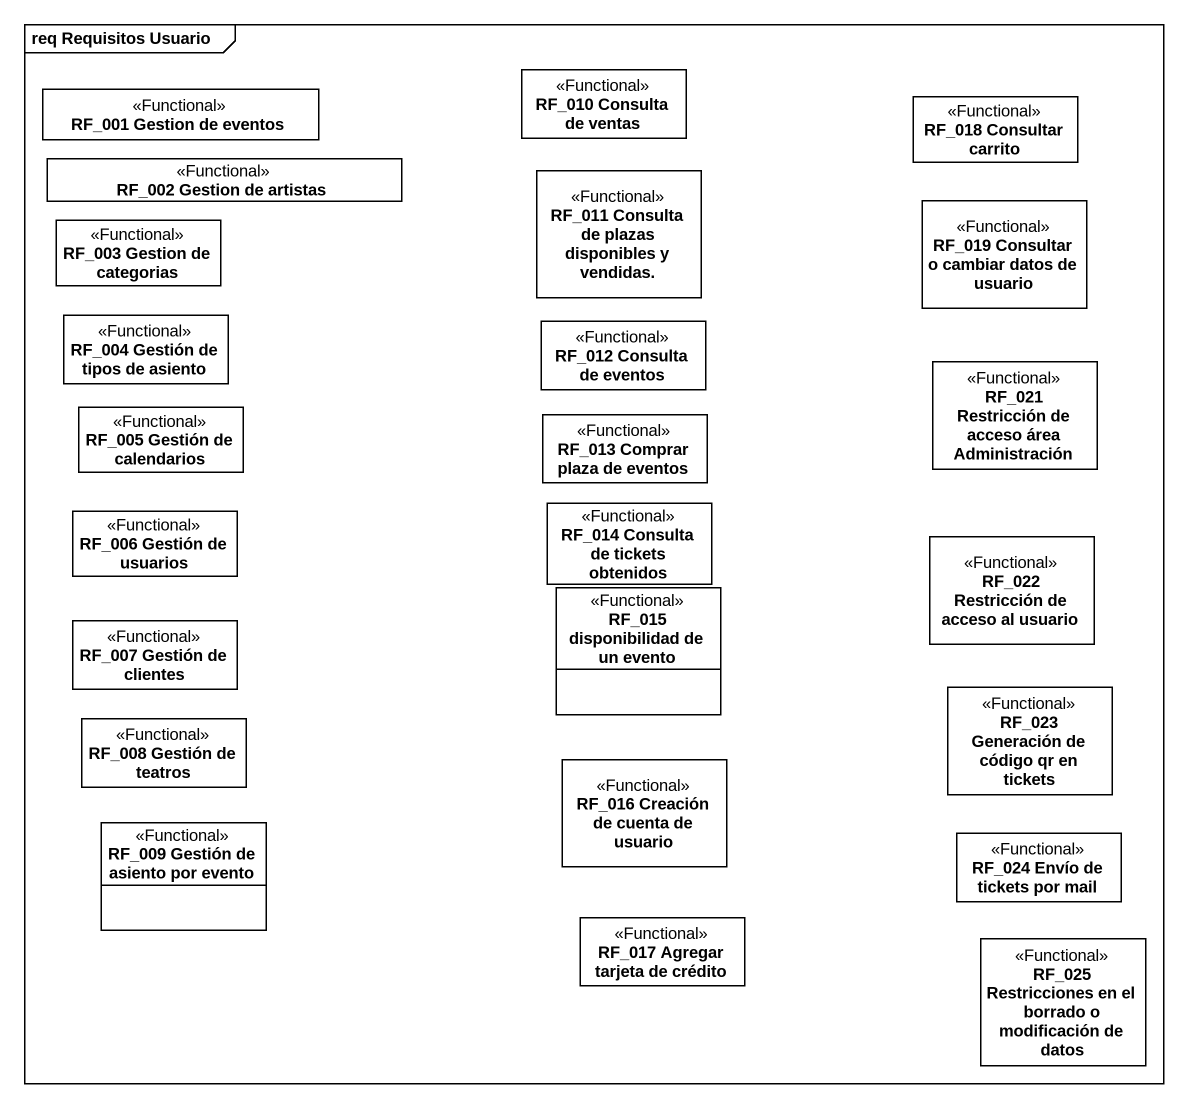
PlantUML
@startuml
mainframe req Requisitos Usuario
hide circle
hide empty members
class "RF_001 Gestion de eventos" as RF_001_Gestion_de_eventos <<Functional>>
class "RF_010 Consulta de ventas" as RF_010_Consulta_de_ventas <<Functional>>
class "RF_018 Consultar carrito" as RF_018_Consultar_carrito <<Functional>>
class "RF_002 Gestion de artistas" as RF_002_Gestion_de_artistas <<Functional>>
class "RF_011 Consulta de plazas disponibles y vendidas." as RF_011_Consulta_de_plazas <<Functional>>
class "RF_003 Gestion de categorias" as RF_003_Gestion_de_categorias <<Functional>>
class "RF_019 Consultar o cambiar datos de usuario" as RF_019_Consultar_o_cambiar <<Functional>>
class "RF_004 Gestión de tipos de asiento" as RF_004_Gestión_de_tipos_de <<Functional>>
class "RF_012 Consulta de eventos" as RF_012_Consulta_de_eventos <<Functional>>
class "RF_021 Restricción de acceso área Administración" as RF_021_Restricción_de <<Functional>>
class "RF_005 Gestión de calendarios" as RF_005_Gestión_de <<Functional>>
class "RF_013 Comprar plaza de eventos" as RF_013_Comprar_plaza_de <<Functional>>
class "RF_006 Gestión de usuarios" as RF_006_Gestión_de_usuarios <<Functional>>
class "RF_014 Consulta de tickets obtenidos" as RF_014_Consulta_de_tickets <<Functional>>
class "RF_022 Restricción de acceso al usuario" as RF_022_Restricción_de <<Functional>>
class "RF_007 Gestión de clientes" as RF_007_Gestión_de_clientes <<Functional>>
class "RF_015 disponibilidad de un evento" as RF_015_disponibilidad_de_un <<Functional>>
class "RF_008 Gestión de teatros" as RF_008_Gestión_de_teatros <<Functional>>
class "RF_023 Generación de código qr en tickets" as RF_023_Generación_de_código <<Functional>>
class "RF_016 Creación de cuenta de usuario" as RF_016_Creación_de_cuenta <<Functional>>
class "RF_009 Gestión de asiento por evento" as RF_009_Gestión_de_asiento <<Functional>>
class "RF_024 Envío de tickets por mail" as RF_024_Envío_de_tickets_por <<Functional>>
class "RF_017 Agregar tarjeta de crédito" as RF_017_Agregar_tarjeta_de <<Functional>>
class "RF_025 Restricciones en el borrado o modificación de datos" as RF_025_Restricciones_en_el <<Functional>>
@enduml
